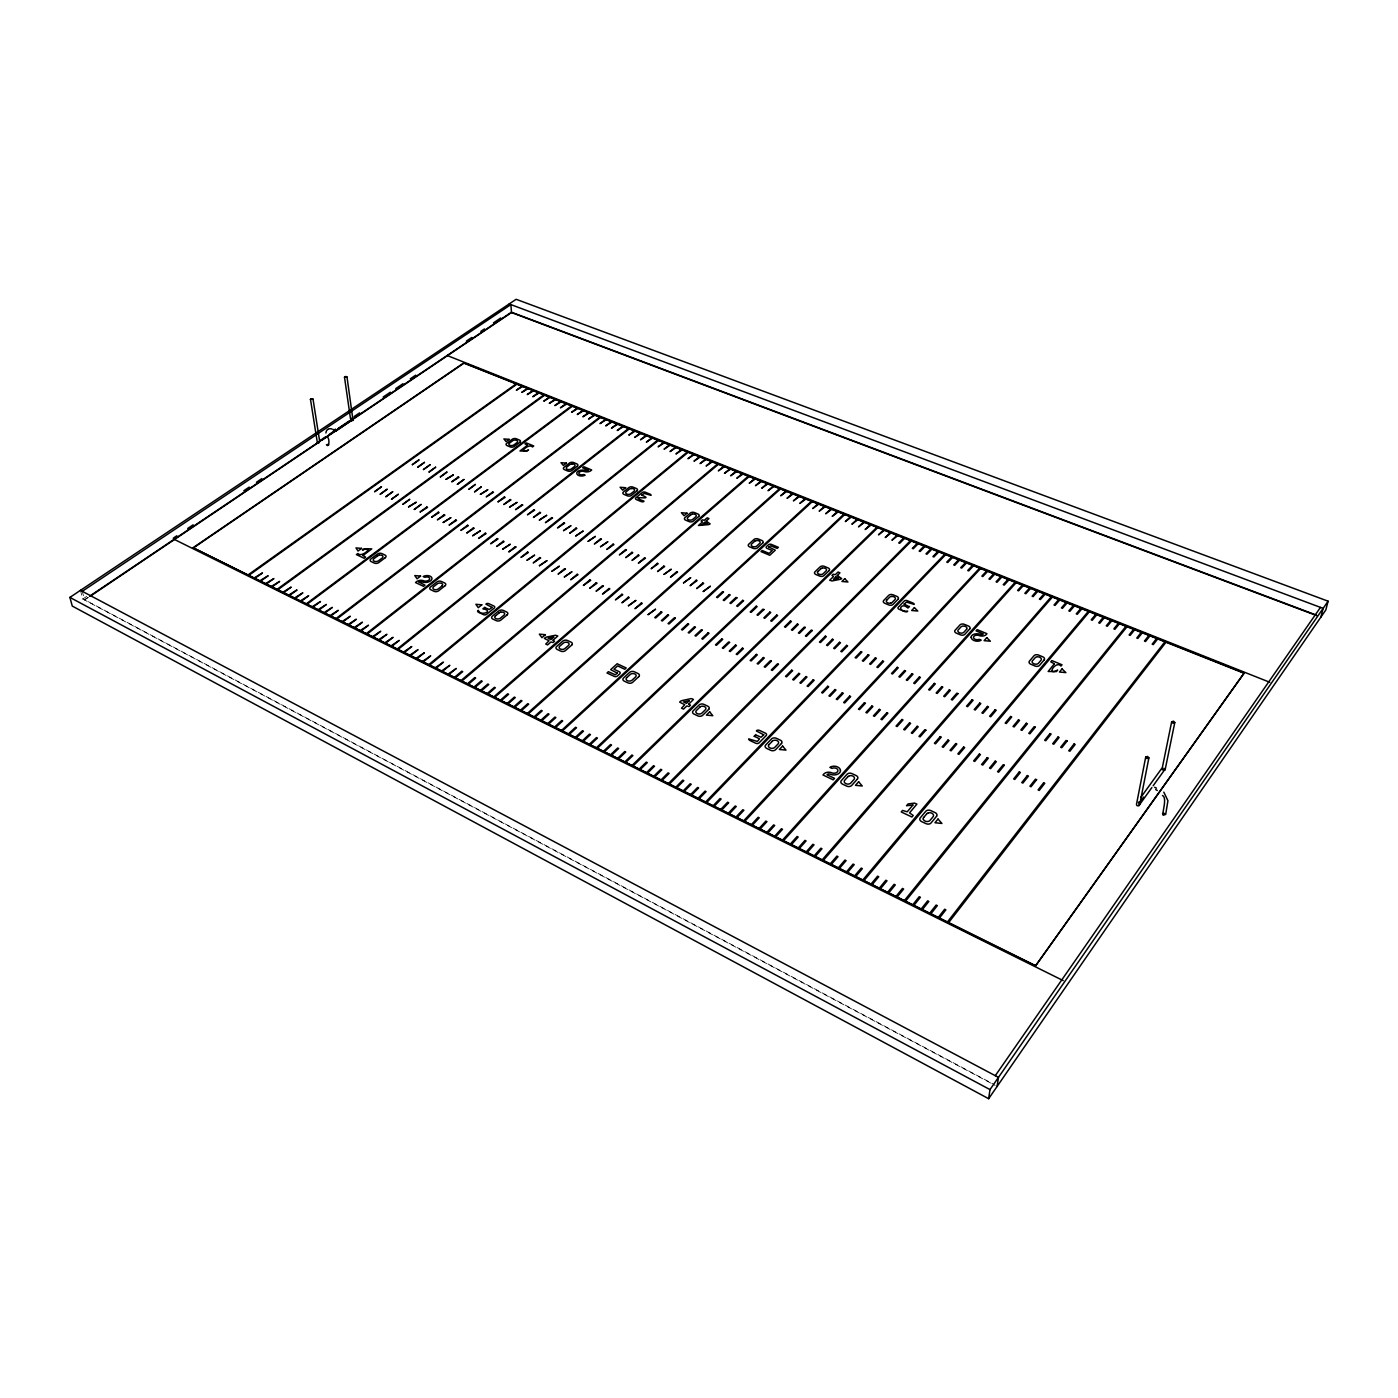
<?xml version="1.0" encoding="UTF-8"?>
<svg xmlns="http://www.w3.org/2000/svg" width="1398" height="1398" viewBox="0 0 1398 1398"><rect width="100%" height="100%" fill="white"/><g stroke="black" fill="none" stroke-linecap="round" stroke-linejoin="round"><path stroke-width="0.75" stroke-dasharray="5 3.75" d="M80.455 590.34L82.779 599.026L88.214 595.391M88.126 597.226L84.509 599.655L993.995 1084.429M88.214 597.558L84.596 600.004L82.272 591.302M82.779 599.026L995.166 1085.442"/><path stroke-width="1.5" d="M1162.35 769.774L1165.146 769.669L1174.792 722.539L1173.464 721.176L1171.646 721.822L1162.35 767.554L1140.873 797.332M1162.472 795.514C1168.728 798.275 1158.505 821.273 1165.373 813.776M1171.646 721.822L1172.974 723.185L1174.792 722.539M1165.146 769.669L1163.852 768.288M1139.877 803.815L1148.894 757.873L1147.566 756.44L1145.696 757.122L1136.469 804.444C1136.347 807.135 1141.642 805.563 1138.706 803.902M1145.696 757.122L1147.024 758.555L1148.894 757.873M988.648 1098.706L989.994 1089.601L1328.1 601.192L516.142 299.294L69.9 597.4L72.277 606.085L988.648 1098.706L1325.828 609.947L1328.1 601.192M997.089 1086.473L998.452 1077.369L80.455 590.34M1035.464 966.001L1244.237 672.945L463.926 362.833L193.064 547.754L1035.464 966.001L1244.237 672.945M350.479 418.666L344.502 377.215L345.708 376.429L347.001 376.953L353.03 420.483L350.915 420.711L351.807 419.243M347.001 376.953L344.502 377.215M327.534 437.172C329.806 438.692 329.246 448.548 326.416 444.739M319.495 442.118L318.325 443.411L317.975 442.17M313.012 399.077L310.478 399.339L313.012 399.077L319.6 440.842M1165.652 814.615L1167.942 800.739L1163.8 792.142M1320.848 617.165L1323.12 608.375L509.169 303.96M1162.542 813.863L1163.94 813.129M995.289 1075.674L1320.463 607.396M1138.461 802.609L1139.143 801.701M1141.152 800.495L1143.599 797.087M1139.772 804.374L1151.865 787.546M1153.123 785.798L1164.988 769.319M948.665 922.558L1166.212 641.944M947.46 921.964L1165.128 641.507M938.285 917.403L944.681 909.242L945.869 909.818L939.473 917.979M1156.845 638.204L1152.179 644.181L1153.263 644.6L1157.928 638.624M930.928 913.75L937.342 905.624L936.153 905.048L929.757 913.156M1150.222 635.566L1145.521 641.507L1144.455 641.088L1149.139 635.146M921.247 908.945L927.678 900.854L928.849 901.43L922.435 909.521M1141.467 632.088L1136.766 638.012L1137.832 638.432L1142.533 632.508M912.789 904.751L919.237 896.695L920.408 897.271L913.96 905.327M1133.83 629.048L1129.095 634.954L1130.161 635.374L1134.879 629.467M904.366 900.592L1126.194 626.042M905.537 901.168L1127.26 626.461M897.149 896.992L903.632 889.006L902.479 888.429L895.978 896.415M1119.676 623.421L1114.905 629.292L1113.857 628.855L1118.61 623.001M887.625 892.274L894.143 884.322L895.297 884.899L888.796 892.85M1111.061 619.996L1106.272 625.832L1107.321 626.252L1112.109 620.415M879.325 888.149L885.86 880.251L887.014 880.81L880.478 888.726M1103.529 617.007L1098.723 622.826L1099.772 623.246L1104.577 617.427M871.059 884.043L877.612 876.179L878.748 876.738L872.195 884.619M1096.032 614.037L1091.209 619.821L1092.257 620.24L1097.063 614.438M863.964 880.548L1089.601 611.485M862.811 879.971L1088.553 611.083M923.711 817.463L926.804 813.793M854.615 875.899L861.22 868.088L862.356 868.647L855.751 876.459M1081.126 608.113L1076.268 613.844L1077.299 614.264L1082.157 608.514M846.472 871.845L853.077 864.086L854.213 864.646L847.59 872.404M1073.699 605.159L1068.823 610.874L1069.854 611.293L1074.73 605.561M838.346 867.826L844.969 860.085L846.105 860.644L839.464 868.368M1066.325 602.223L1061.431 607.92L1062.445 608.34L1067.338 602.625M830.255 863.807L836.913 856.118L838.031 856.659L831.373 864.366M1058.968 599.305L1054.057 604.985L1055.071 605.386L1059.981 599.707M823.317 860.382L1052.642 596.806M822.199 859.822L1051.628 596.404M815.296 856.38L821.989 848.761L820.871 848.202L814.195 855.838M1045.355 593.888L1040.409 599.532L1039.396 599.13L1044.341 593.486M806.209 851.871L812.92 844.287L814.02 844.829L807.31 852.431M1037.054 590.603L1032.108 596.212L1033.105 596.614L1038.067 591.005M798.258 847.939L804.986 840.373L806.087 840.914L799.359 848.481M1029.819 587.719L1024.839 593.311L1025.852 593.713L1030.815 588.121M790.359 844.025L797.105 836.493L798.188 837.035L791.46 844.567M1022.602 584.853L1017.604 590.428L1018.6 590.83L1023.598 585.238M782.478 840.128L1015.402 582.005M783.579 840.67L1016.398 582.407M847.957 776.676L844.776 780.189A3.565 2.516 4.4 0 0 844.776 782.81A3.565 2.516 4.4 0 0 848.149 784.086L849.04 783.963A3.565 2.516 4.4 0 0 850.788 783.02L853.968 779.49A3.565 2.499 4.5 0 0 853.881 776.851A3.565 2.499 4.5 0 0 850.491 775.593L849.687 775.75M774.649 836.231L781.43 828.752L782.513 829.294L775.733 836.755M1008.238 579.139L1003.222 584.679L1004.218 585.08L1009.234 579.541M766.838 832.352L773.636 824.925L774.719 825.449L767.921 832.893M1001.108 576.308L996.075 581.813L997.054 582.215L1002.104 576.692M759.062 828.49L765.877 821.098L766.96 821.622L760.145 829.031M993.995 573.477L988.945 578.964L989.924 579.366L994.992 573.879M751.338 824.663L758.17 817.288L759.236 817.813L752.404 825.187M986.918 570.664L981.85 576.133L982.829 576.535L987.897 571.066M743.631 820.853L979.858 567.885M744.697 821.395L980.837 568.27M735.96 817.044L742.827 809.739L743.893 810.263L737.026 817.568M972.833 565.072L967.731 570.506L968.709 570.891L973.812 565.456M728.323 813.252L735.208 805.982L736.274 806.489L729.389 813.776M965.826 562.293L960.706 567.693L961.684 568.077L966.804 562.678M720.721 809.477L727.624 802.242L728.673 802.749L721.787 810.001M958.853 559.515L953.716 564.897L954.694 565.299L959.814 559.899M713.155 805.72L720.075 798.52L721.123 799.027L714.203 806.244M951.898 556.754L946.743 562.118L947.722 562.503L952.859 557.138M705.623 801.998L944.978 554.01M706.672 802.522L945.939 554.394M769.057 744.627L772.325 741.255M698.109 798.258L705.064 791.111L706.095 791.618L699.157 798.782M938.075 551.249L932.903 556.579L933.864 556.963L939.037 551.633M690.647 794.553L697.602 787.441L698.633 787.948L691.678 795.078M931.208 548.523L926 553.835L926.961 554.22L932.151 548.907M683.203 790.866L690.175 783.771L691.206 784.278L684.234 791.373M924.358 545.797L919.15 551.092L920.094 551.476L925.301 546.181M886.769 600.126L889.547 597.296A3.198 2.01 4.3 0 1 890.998 596.509L891.872 596.457M675.793 787.196L682.783 780.136L683.814 780.643L676.824 787.703M917.525 543.088L912.317 548.365L913.261 548.75L918.469 543.472M668.419 783.544L910.727 540.414M669.45 784.051L911.671 540.781M662.093 780.399L669.118 773.391L668.087 772.884L661.079 779.892M904.89 538.073L899.648 543.315L898.704 542.931L903.964 537.706M654.771 776.764L661.813 769.791L660.8 769.284L653.757 776.257M898.145 535.382L891.941 540.24L897.219 535.015M646.488 772.657L653.53 765.702L654.526 766.209L647.484 773.146M890.491 532.341L885.214 537.548L891.417 532.708M639.236 769.057L646.295 762.137L647.291 762.626L640.232 769.547M883.781 529.685L878.503 534.857L884.724 530.052M1162.402 768.481L1162.157 769.494M632.001 765.492L877.105 527.046M633.014 765.982L878.031 527.413M699.804 707.213L696.466 710.446A3.408 2.324 -0.4 0 0 696.256 712.858A3.408 2.324 -0.4 0 0 699.402 714.011L700.258 713.906A3.408 2.324 -0.4 0 0 702.006 713.032L705.343 709.782A3.408 2.307 -0.3 0 0 705.466 707.353A3.408 2.307 -0.3 0 0 702.338 706.2M624.819 761.91L631.913 755.042L632.91 755.532L625.815 762.399M870.465 524.39L865.152 529.527L871.391 524.757M617.654 758.345L624.766 751.53L625.745 752.019L618.65 758.852M863.842 521.751L858.512 526.871L864.75 522.118M611.52 755.304L618.632 748.507L617.636 748.017L610.524 754.815M858.145 519.497L851.889 524.233L857.236 519.13M817.987 571.502L820.836 568.776M603.429 751.303L610.559 744.522L611.538 745.012L604.408 751.774M850.666 516.509L845.301 521.594L851.574 516.876M596.352 747.808L844.095 513.922M597.33 748.297L845.004 514.289M589.309 744.295L596.474 737.585L597.453 738.057L590.288 744.784M837.577 511.319L832.194 516.369L838.485 511.668M583.281 741.307L590.445 734.614L589.467 734.125L582.302 740.818M831.967 509.082L825.676 513.765L831.059 508.732M575.329 737.358L582.494 730.7L583.473 731.171L576.291 737.829M824.575 506.146L819.176 511.161L825.484 506.513M568.374 733.898L575.557 727.275L576.518 727.746L569.336 734.387M818.127 503.577L812.71 508.575L819.018 503.944M561.454 730.49L811.679 501.043M562.398 730.962L812.57 501.393M555.513 727.519L562.712 720.949L561.769 720.477L554.552 727.047M806.157 498.824L799.831 503.437L805.265 498.474M626.811 677.628L630.201 674.518A3.338 2.219 -2.3 0 1 631.879 673.661L632.787 673.591A3.338 2.219 -2.3 0 1 635.74 674.675A3.338 2.219 -2.3 0 1 635.513 676.999L632.123 680.127A3.338 2.219 -2.4 0 1 630.376 680.966L629.519 681.071A3.338 2.219 -2.4 0 1 626.496 679.952A3.338 2.219 -2.4 0 1 626.741 677.593M547.684 723.64L554.901 717.087L555.862 717.558L548.628 724.112M798.87 495.941L793.417 500.886L799.761 496.29M540.834 720.25L548.086 713.731L549.03 714.186L541.795 720.721M792.509 493.407L787.039 498.335L793.4 493.756M754.658 541.288L751.74 543.909A3.076 1.887 0.8 0 0 751.617 545.867A3.076 1.887 0.8 0 0 754.483 546.81L755.252 546.723A3.076 1.887 0.8 0 0 756.807 546.006L759.708 543.368A3.058 1.87 0.9 0 0 759.761 541.41A3.058 1.87 0.9 0 0 756.895 540.467L756.196 540.589M534.98 717.349L542.232 710.831L541.288 710.376L534.036 716.877M787.039 491.24L780.678 495.783L786.165 490.89M527.256 713.522L779.839 488.391M528.182 713.994L780.713 488.741M520.493 710.149L527.762 703.718L528.706 704.173L521.437 710.621M773.531 485.857L768.044 490.733L774.405 486.207M514.691 707.283L521.978 700.852L521.052 700.398L513.765 706.829M768.131 483.708L761.753 488.234L767.257 483.376M507.072 703.491L514.359 697.095L515.285 697.567L507.998 703.963M761.001 480.877L755.479 485.718L761.875 481.227M500.397 700.188L507.701 693.81L508.627 694.282L501.323 700.643M754.763 478.413L749.241 483.236L755.636 478.745M494.665 697.357L749.415 476.299M493.756 696.903L748.559 475.949M487.133 693.6L494.455 687.292L495.364 687.746L488.042 694.055M742.373 473.485L736.816 478.273L743.229 473.817M480.528 690.332L487.867 684.041L488.776 684.496L481.454 690.787M736.204 471.021L730.63 475.792L737.061 471.371M473.974 687.082L481.314 680.809L482.223 681.263L474.883 687.536M730.053 468.575L724.479 473.345L730.909 468.924M690.857 514.796L687.903 517.33A3.023 1.817 -0.6 0 0 687.694 519.217A3.023 1.817 -0.6 0 0 690.472 520.126L691.224 520.039A3.023 1.817 -0.6 0 0 692.779 519.357L695.732 516.806A3.006 1.8 -0.5 0 0 695.872 514.918A3.006 1.8 -0.5 0 0 693.093 514.01L692.412 514.115M335.118 429.361C332.444 432.681 338.106 430.776 335.345 429.256M467.439 683.832L474.778 677.593L475.687 678.047L468.33 684.286M723.919 466.146L718.345 470.881L724.776 466.478M460.921 680.616L717.821 463.734M461.829 681.071L718.659 464.066M454.437 677.383L461.812 671.197L462.703 671.634L455.329 677.838M711.739 461.305L706.13 466.006L712.578 461.637M448.863 674.622L456.255 668.454L447.972 674.186M706.514 459.226L700.066 463.594L705.675 458.894M441.541 670.988L449.824 665.291L442.432 671.442M699.629 456.499L694.002 461.165L700.468 456.831M436.019 668.261L443.411 662.128L435.127 667.807M694.457 454.437L687.973 458.754L693.618 454.105M428.749 664.662L687.606 451.729M429.623 665.099L688.445 452.061M423.262 661.936L430.689 655.854L422.388 661.499M682.469 449.667L675.985 453.966L681.63 449.335M495.539 615.819L499.051 612.936M416.045 658.353L424.363 652.726L416.936 658.79M675.671 446.976L670.009 451.589L676.51 447.308M410.61 655.662L418.054 649.633L409.736 655.225M670.568 444.948L664.067 449.212L669.747 444.616M403.463 652.097L411.781 646.523L404.337 652.534M663.823 442.257L658.143 446.836L664.644 442.589M398.063 649.441L658.738 440.265M397.207 649.021L657.934 439.933M390.968 645.911L399.286 640.371L391.824 646.33M652.045 437.591L646.348 442.135L652.866 437.906M385.621 643.255L393.083 637.313L384.747 642.835M647.012 435.582L640.476 439.793L646.191 435.25M378.578 639.76L386.914 634.273L379.435 640.179M640.354 432.943L634.64 437.452L641.175 433.258M372.41 636.702L380.745 631.232L373.266 637.121M634.535 430.619L628.803 435.127L635.356 430.951M366.276 633.678L628.75 428.33M367.132 634.098L629.554 428.662M360.16 630.62L368.513 625.203L360.999 631.057M622.966 426.023L617.217 430.497L623.77 426.338M354.917 628.034L362.432 622.197L354.061 627.615M618.003 424.048L611.45 428.19L617.217 423.734M347.997 624.591L356.368 619.209L348.836 625.011M611.468 421.462L605.701 425.901L612.272 421.777M341.968 621.603L350.321 616.238L342.807 622.023M605.753 419.19L599.987 423.611L606.54 419.505M335.939 618.632L600.057 416.936M336.778 619.052L600.843 417.251M329.945 615.644L338.316 610.314L330.784 616.046M594.377 414.664L588.575 419.068L595.164 414.979M324.808 613.093L332.357 607.379L323.969 612.674M589.502 412.725L582.914 416.796L588.715 412.41M318.028 609.72L326.398 604.443L318.849 610.14M583.071 410.173L577.269 414.542L583.857 410.488M312.103 606.784L320.474 601.524L312.925 607.204M577.444 407.936L571.625 412.288L578.23 408.251M307.018 604.286L572.621 406.032M306.197 603.884L571.852 405.717M377.617 555.915L374.035 558.588A3.128 1.887 -7.6 0 0 373.406 560.563A3.128 1.887 -7.6 0 0 376.045 561.524L376.848 561.437A3.128 1.887 -7.6 0 0 378.578 560.72L382.178 558.047A3.128 1.887 -7.5 0 0 382.72 556.037A3.128 1.887 -7.5 0 0 380.081 555.076L379.347 555.198M300.308 600.948L308.696 595.723L301.129 601.35M566.26 403.48L560.423 407.814L567.029 403.795M294.454 598.029L302.842 592.839L295.258 598.431M458.195 477.015L451.694 481.838L458.981 477.365L458.107 476.98M560.685 401.278L554.849 405.595L561.472 401.576M289.421 595.548L297.023 589.956L288.617 595.146M555.915 399.374L549.292 403.375L555.146 399.077M509.519 443.061L512.629 440.789A2.866 1.625 -4 0 1 514.097 440.143L514.883 440.09A2.866 1.625 -4 0 1 517.347 440.877A2.866 1.625 -4 0 1 517.015 442.589L513.905 444.879A2.866 1.625 -4.1 0 1 512.367 445.49L511.633 445.578A2.866 1.625 -4.1 0 1 509.117 444.756A2.866 1.625 -4.1 0 1 509.466 443.044M282.798 592.263L291.203 587.09L283.602 592.665M549.606 396.875L543.752 401.156L550.375 397.172M277.014 589.397L544.102 394.69M277.818 589.799L544.87 395.005M271.229 586.513L279.652 581.393L272.033 586.915M538.614 392.506L532.743 396.752L539.366 392.803M265.48 583.665L273.903 578.562L266.284 584.067M533.127 390.322L527.256 394.568L533.896 390.619M259.766 580.834L268.171 575.731L260.552 581.219M527.675 388.155L521.786 392.384L528.427 388.452M254.052 578.003L262.474 572.918L254.838 578.388M522.24 385.988L516.351 390.217L522.992 386.285M248.774 575.382L517.19 383.996M247.97 574.997L516.439 383.699M193.134 548.103L463.961 363.165L1244.15 673.294M173.247 538.195L176.864 535.766M187.734 528.461L193.151 524.827M243.811 490.75L249.246 487.098M256.481 482.24L261.915 478.588M350.828 418.806L351.667 418.247L351.947 420.256L335.415 431.388M354.183 416.534L359.618 412.882M383.139 397.067L390.374 392.209M395.809 388.557L403.043 383.681M410.278 378.823L415.713 375.171M466.373 341.112L471.808 337.46M480.842 331.378L484.459 328.932M493.511 322.851L500.746 317.993M319.321 441.104L326.031 436.595M329.386 434.341L336.114 429.815M337.774 428.697L349.325 420.92M89.874 596.037L322.414 439.496M323.322 438.885L511.476 312.226L1316.252 615.05M90.031 596.352L317.94 442.869M321.557 440.44L511.493 312.54L1316.759 615.627M82.272 591.302L510.882 304.589L511.493 312.54M351.055 419.872L353.17 420.134M928.534 812.815L929.425 812.692A3.652 2.604 7.4 0 1 932.868 813.968A3.652 2.604 7.4 0 1 933.078 816.729L930.002 820.399A3.67 2.621 7.3 0 1 928.272 821.395L927.363 821.517A3.67 2.621 7.3 0 1 925.092 821.08A3.67 2.621 7.4 0 1 923.309 819.071M890.683 603.15L889.879 603.237A3.198 2.01 4.2 0 1 886.821 602.223A3.198 2.01 4.2 0 1 886.699 600.109M822.374 568.042L823.142 567.955A3.128 1.94 2.5 0 1 826.043 568.899A3.128 1.94 2.5 0 1 826.078 570.926L823.23 573.669A3.128 1.957 2.5 0 1 821.692 574.403L820.906 574.491A3.128 1.957 2.5 0 1 817.952 573.512A3.128 1.957 2.5 0 1 817.917 571.467M500.781 612.167L501.602 612.062A3.215 2.045 -5.3 0 1 504.363 613.075A3.215 2.045 -5.3 0 1 503.962 615.225L500.449 618.108A3.233 2.045 -5.4 0 1 498.719 618.895L497.88 618.982A3.233 2.045 -5.4 0 1 495.067 617.951A3.233 2.045 -5.4 0 1 495.469 615.784M572.201 463.926L571.467 464.014A2.918 1.678 -3 0 0 569.86 464.625L566.854 467.002A2.918 1.695 -3.1 0 0 567.361 469.326A2.918 1.678 -3.1 0 0 569.108 469.606L569.86 469.518A2.918 1.678 -3.1 0 0 571.398 468.889L574.456 466.513A2.918 1.678 -3 0 0 574.735 464.748A2.918 1.678 -3 0 0 572.149 463.909M631.634 488.514L630.882 488.601A2.953 1.748 -1.8 0 0 629.275 489.23L626.321 491.694A2.971 1.748 -1.9 0 0 626.042 493.511A2.971 1.748 -1.9 0 0 628.733 494.385L629.484 494.298A2.971 1.748 -1.9 0 0 631.022 493.651L634.045 491.187A2.953 1.748 -1.8 0 0 634.255 489.352A2.953 1.748 -1.8 0 0 631.564 488.496M327.779 444.284L328.705 444.844M447.185 355.511L1269.734 682.259M333.091 429.431L334.367 429.99M333.51 430.567L334.419 430.951M327.482 444.966L328.373 445.368M1162.664 813.619L1164.097 814.248M193.064 547.754L1035.516 965.634M174.138 539.313L1063.214 980.61M69.9 597.4L989.994 1089.601M1155.674 789.521L1157.264 790.482M310.478 399.339L317.381 442.834M971.173 637.296L971.243 637.768A5.662 3.617 6.6 0 0 975.332 640.966A5.662 3.617 6.6 0 0 981.169 640.144L979.142 639.305A3.478 2.219 6.6 0 1 975.192 639.305A3.268 2.08 6.6 0 1 973.882 636.387A3.967 2.516 6.6 0 1 978.53 635.374A5.627 3.582 6.7 0 0 985.852 634.919L986.936 633.696L977.15 629.642L976.049 630.865L983.318 633.976L982.235 634.587A3.111 1.975 6.7 0 1 980.382 634.395A6.483 4.124 6.6 0 0 971.855 635.548A5.662 3.617 6.6 0 0 971.138 637.261M840.408 770.211L840.443 770.752A6.011 4.211 3.9 0 1 839.551 772.832A6.955 4.876 3.9 0 1 830.167 774.177A3.373 2.377 3.8 0 0 828.193 773.95L826.987 774.737L834.536 778.371L833.208 779.822L822.968 774.999L824.296 773.531A6.081 4.281 3.8 0 1 832.299 773.024A4.246 2.971 3.9 0 0 837.419 771.818A3.512 2.464 3.9 0 0 836.284 768.393A3.74 2.621 3.9 0 0 832.02 768.411L829.888 767.415A6.081 4.264 3.9 0 1 836.284 766.471A6.081 4.264 3.9 0 1 840.443 770.211M325.909 432.996A11.866 6.518 54.4 0 1 328.163 429.151M328.984 428.854A11.866 6.518 54.4 0 1 331.99 429.029M1154.643 787.301A15.273 10.205 34.4 0 1 1156.426 788.175M768.97 744.592A3.478 2.412 1.8 0 0 768.935 747.126A3.478 2.412 1.8 0 0 772.203 748.349L773.077 748.227A3.478 2.412 1.8 0 0 774.824 747.318L778.074 743.946A3.478 2.412 1.9 0 0 778.109 741.412A3.478 2.412 1.9 0 0 774.859 740.206M772.238 741.22A3.478 2.412 1.9 0 1 773.968 740.311M565.841 642.189A3.285 2.132 -3.9 0 1 568.759 643.255A3.285 2.132 -3.9 0 1 568.444 645.509L564.984 648.497A3.285 2.132 -4 0 1 563.254 649.319L562.415 649.406A3.285 2.132 -4 0 1 559.48 648.34A3.285 2.132 -4 0 1 559.812 646.086L563.342 643.132A3.285 2.132 -3.9 0 1 565.002 642.294M699.734 707.178A3.408 2.307 -0.3 0 1 701.464 706.305M923.222 819.036A3.67 2.621 7.3 0 1 923.641 817.428M926.717 813.758A3.652 2.604 7.4 0 1 928.447 812.78M377.565 555.88A3.128 1.887 -7.5 0 1 379.277 555.163M498.981 612.901A3.215 2.045 -5.3 0 1 500.711 612.132M847.87 776.641A3.565 2.499 4.5 0 1 849.6 775.715M690.804 514.779A3.006 1.8 -0.5 0 1 692.342 514.097M820.766 568.741A3.128 1.94 2.5 0 1 822.304 568.007M1037.421 656.815A3.355 2.149 8.3 0 1 1040.689 657.916A3.355 2.149 8.3 0 1 1041.038 660.206L1038.434 663.264A3.373 2.149 8.2 0 1 1036.914 664.085L1036.093 664.19A3.373 2.149 8.2 0 1 1032.807 663.089A3.373 2.149 8.2 0 1 1032.458 660.782L1035.149 657.776A3.355 2.149 8.3 0 1 1036.6 656.92M891.802 596.422A3.198 2.01 4.3 0 1 894.86 597.435A3.198 2.01 4.3 0 1 894.982 599.55L892.221 602.381A3.198 2.01 4.2 0 1 890.683 603.15M754.588 541.253A3.058 1.87 0.9 0 1 756.126 540.554M1054.354 663.805L1048.168 671.477L1056.381 671.599L1057.657 670.061C1045.424 676.649 1056.014 659.856 1060.96 666.077L1062.026 664.784L1051.838 660.572L1050.772 661.848L1054.354 663.805M706.147 521.139L710.132 523.883A3.163 1.905 -0.2 0 1 708.471 524.634L698.423 525.491L702.443 521.961L701.08 520.93L702.303 519.864L704.295 520.301L707.213 517.837L708.961 518.571L706.147 521.139M912.911 805.038L907.232 811.801L902.514 810.438L901.238 811.958L911.915 817.009L913.209 815.471L909.539 812.885L916.913 804.095L914.467 803.116L908.053 803.937L906.516 805.737L912.911 805.038M688.882 704.068L690.455 705.204L689.074 706.549L686.837 705.973L683.5 709.118L681.542 708.192L684.758 704.749L679.673 702.111L680.354 701.447A3.547 2.394 -0.9 0 1 682.207 700.538L690.682 698.72A1.748 1.188 -0.7 0 1 692.202 698.878L693.46 699.472L688.899 703.98M363.061 555.548L365.629 557.155L364.144 558.274L356.385 554.604L357.888 553.503C362.169 558.449 375.468 544.573 362.501 550.078L364.284 548.75L371.781 548.855L363.078 555.46M641.787 495.172C656.676 501.218 625.413 493.966 644.024 501.218L643.395 501.742A2.639 1.555 -1.6 0 1 641.088 501.55L636.335 499.558A2.097 1.241 -1.7 0 1 635.88 497.828L642.346 492.498A2.097 1.241 -1.6 0 1 645.264 492.183L650.018 494.141A2.621 1.555 -1.5 0 1 651.084 495.364L644.198 493.407L641.804 495.119M588.418 470.27L587.3 470.707A2.761 1.608 -2.7 0 1 585.692 470.567A5.749 3.338 -2.8 0 0 577.811 471.493A4.963 2.883 -2.8 0 0 576.815 472.891L576.78 473.275A5.033 2.918 -2.8 0 0 579.733 475.827A5.033 2.918 -2.8 0 0 585.115 475.163L583.49 474.499A3.093 1.8 -2.8 0 1 579.96 474.516A2.901 1.678 -2.8 0 1 579.454 472.174A3.512 2.045 -2.8 0 1 583.805 471.353A4.998 2.901 -2.7 0 0 590.445 470.986L591.704 469.99L583.857 466.74L582.599 467.736L588.418 470.322M617.357 673.154L615.19 674.762L608.41 671.687L606.994 672.98L614.159 676.352A2.359 1.573 -2.8 0 0 617.462 675.95L619.716 673.888A2.359 1.555 -2.7 0 0 619.244 671.704L613.967 669.24L617.636 665.902L624.784 669.258L626.182 667.964L617.165 663.753L610.681 669.642L617.357 673.154M904.122 604.093L908.281 606.243A1.817 1.153 4.7 0 0 909.469 606.452L907.931 608.06A1.817 1.153 4.7 0 0 907.145 607.431C900.976 602.066 896.17 611.957 907.704 611.171L907.145 611.765A2.848 1.8 4.7 0 1 904.593 611.538L899.089 609.248A2.272 1.433 4.5 0 1 898.267 607.239L904.191 601.07A2.272 1.433 4.6 0 1 907.285 600.703L912.789 602.975A2.848 1.782 4.8 0 1 914.187 604.39L906.498 602.119L904.122 604.093M553.101 640.214L554.517 641.28L553.084 642.521L550.969 641.997L547.544 644.897L545.727 644.041L549.064 640.773L544.399 638.432L545.115 637.82A3.408 2.202 -4.4 0 1 546.967 636.964L555.495 635.251L557.854 635.985L553.119 640.144M837.297 575.539L841.683 578.562A3.285 2.045 2.9 0 1 840.023 579.349L832.072 580.939L829.678 580.275L833.523 576.483L832.002 575.364L833.173 574.229L835.288 574.7L838.084 572.044L839.971 572.831L837.297 575.539M527.465 445.193L519.986 450.995L527.011 451.082L528.549 449.929C516.928 454.822 528.496 442.589 532.498 446.958L533.774 445.997L526.19 442.869L524.914 443.813L527.465 445.193M492.131 607.361L489.3 609.511L485.456 607.868A1.817 1.136 -5.6 0 1 484.844 607.239L482.887 608.846A1.817 1.153 -5.8 0 1 484.005 609.056C493.896 611.136 480.178 616.675 478.326 610.314L477.609 610.926A2.848 1.8 -5.8 0 0 478.605 612.341L483.481 614.648A2.289 1.433 -5.7 0 0 486.696 614.264L494.245 608.06A2.272 1.433 -5.5 0 0 493.948 606.068L489.09 603.779A2.831 1.782 -5.6 0 0 486.626 603.552L485.892 604.146L492.113 607.448M419.068 582.145L425.009 585.168L423.542 586.321L415.486 582.529L416.971 581.376A5.435 3.338 -6.9 0 1 424.153 580.956A3.792 2.324 -6.8 0 0 428.941 580.013A3.128 1.922 -6.7 0 0 428.644 577.304A3.338 2.045 -6.8 0 0 424.87 577.322L423.192 576.535A5.435 3.338 -6.7 0 1 429.046 575.801A5.435 3.338 -6.7 0 1 431.947 578.737L431.842 579.174A5.365 3.303 -6.7 0 1 430.619 580.799A6.204 3.81 -6.8 0 1 422.039 581.865A3.006 1.852 -6.9 0 0 420.326 581.69L419.103 582.075M763.745 734.806L761.089 737.235L756.615 735.296A1.957 1.346 1.4 0 1 755.829 734.579L753.994 736.449A1.957 1.346 1.3 0 1 755.252 736.694L759.516 738.86L757.384 741.447L748.664 738.878A3.058 2.114 1.2 0 0 750.027 740.538L755.741 743.247A2.464 1.695 1.4 0 0 759.149 742.81L766.191 735.54A2.446 1.695 1.6 0 0 765.492 733.199L759.778 730.525A3.058 2.097 1.4 0 0 757.069 730.263L756.388 730.944L763.745 734.806M768.778 546.985L775.278 550.165L769.774 555.268L761.019 551.616L762.207 550.497L769.145 553.398L772.255 550.515L767.153 548.4A2.184 1.328 1.2 0 1 766.523 546.531L768.446 544.783A2.167 1.328 1.2 0 1 771.451 544.434L778.371 547.3L777.183 548.4L770.63 545.797L768.778 546.985M1043.624 782.828L1038.085 789.922L1039.221 790.447L1044.76 783.334L1043.624 782.828M1074.048 743.981L1068.736 750.761L1069.872 751.25L1075.167 744.452L1074.048 743.981M1036.6 779.7L1031.025 786.759L1029.907 786.253L1035.481 779.193L1036.6 779.7M1067.128 740.975L1061.798 747.72L1060.68 747.248L1066.01 740.486L1067.128 740.975M1027.355 775.558L1021.763 782.583L1022.882 783.09L1028.474 776.065L1027.355 775.558M1058.006 737.026L1052.659 743.736L1053.76 744.225L1059.107 737.497L1058.006 737.026M1019.264 771.941L1013.655 778.948L1014.773 779.455L1020.383 772.447L1019.264 771.941M1050.038 733.566L1044.655 740.258L1045.774 740.748L1051.139 734.037L1050.038 733.566M1004.306 765.248L998.644 772.203L997.525 771.696L1003.187 764.758L1004.306 765.248M1035.289 727.17L1029.872 733.81L1028.771 733.338L1034.188 726.698L1035.289 727.17M995.201 761.176L989.522 768.096L990.64 768.603L996.32 761.683L995.201 761.176M1026.307 723.273L1020.872 729.896L1021.973 730.368L1027.408 723.745L1026.307 723.273M987.25 757.629L981.553 764.514L982.777 765.073L988.351 758.118L987.25 757.629M1018.46 719.883L1013.026 726.471L1014.109 726.943L1019.561 720.354L1018.46 719.883M938.023 819.053L934.965 822.74L941.92 823.457L938.023 819.053M1062.026 668.926L1059.474 672.019L1065.888 672.613L1062.026 668.926M936.573 816.257L930.998 823.02A3.705 2.639 7.4 0 1 926.053 823.684L921.562 821.552A3.687 2.639 7.2 0 1 920.199 817.935L925.825 811.224A3.687 2.621 7.3 0 1 930.719 810.56L935.21 812.657A3.687 2.621 7.5 0 1 936.573 816.257M979.334 754.081L973.62 760.949L974.721 761.438L980.435 754.571L979.334 754.081M1010.649 716.492L1005.197 723.063L1006.28 723.535L1011.733 716.964L1010.649 716.492M1044.219 659.821L1039.483 665.431A3.408 2.184 8.3 0 1 1035.009 665.99L1030.798 664.225A3.39 2.184 8.2 0 1 1029.365 661.202L1034.118 655.627A3.39 2.167 8.2 0 1 1038.557 655.068L1042.768 656.815A3.39 2.167 8.3 0 1 1044.219 659.821M963.589 747.056L957.84 753.854L958.941 754.343L964.69 747.546L963.589 747.056M995.131 709.765L989.627 716.283L990.71 716.737L996.215 710.236L995.131 709.765M955.778 743.561L950.011 750.324L951.094 750.813L956.861 744.033L955.778 743.561M987.425 706.427L981.903 712.91L982.969 713.364L988.491 706.881L987.425 706.427M947.984 740.066L942.2 746.829L943.283 747.301L949.067 740.556L947.984 740.066M979.736 703.089L974.196 709.555L975.262 710.009L980.802 703.561L979.736 703.089M940.242 736.606L934.423 743.334L935.507 743.806L941.308 737.096L940.242 736.606M972.082 699.769L966.525 706.2L967.591 706.672L973.148 700.241L972.082 699.769M925.895 730.193L920.041 736.868L918.975 736.379L924.829 729.721L925.895 730.193M957.927 693.635L952.335 700.014L951.287 699.559L956.879 693.181L957.927 693.635M917.175 726.296L911.304 732.936L912.37 733.408L918.224 726.768L917.175 726.296M949.312 689.913L943.702 696.256L944.751 696.711L950.36 690.367L949.312 689.913M857.411 779.036L851.644 785.501A3.6 2.534 4.5 0 1 846.786 786.148L842.487 784.121A3.6 2.534 4.3 0 1 841.316 780.643L847.101 774.212A3.582 2.516 4.5 0 1 851.941 773.583L856.223 775.593A3.582 2.516 4.6 0 1 857.411 779.036M909.539 722.888L903.667 729.494L904.716 729.966L910.605 723.36L909.539 722.888M941.798 686.645L936.153 692.971L937.202 693.425L942.829 687.1L941.798 686.645M858.634 781.779L855.489 785.327L862.251 785.991L858.634 781.779M986.761 637.68L984.122 640.651L990.378 641.21L986.761 637.68M901.955 719.481L896.048 726.069L897.097 726.541L903.003 719.953L901.955 719.481M934.283 683.395L928.639 689.703L929.687 690.158L935.332 683.849L934.283 683.395M969.723 628.908L964.83 634.308A3.32 2.114 6.2 0 1 960.426 634.849L956.372 633.154A3.303 2.097 6.1 0 1 955.096 630.253L960.007 624.889A3.303 2.097 6.2 0 1 964.375 624.347L968.43 626.024A3.303 2.097 6.3 0 1 969.723 628.908M886.856 712.735L880.915 719.271L881.963 719.743L887.887 713.207L886.856 712.735M919.395 676.929L913.698 683.185L914.746 683.639L920.426 677.383L919.395 676.929M879.342 709.38L873.401 715.881L874.449 716.353L880.391 709.852L879.342 709.38M911.985 673.714L906.288 679.952L907.302 680.407L912.999 674.168L911.985 673.714M966.595 629.275L963.904 632.228A3.285 2.08 6.2 0 1 962.366 633.014L961.562 633.119A3.285 2.08 6.2 0 1 959.517 632.77A3.285 2.097 6.2 0 1 958.224 629.886L960.933 626.951A3.285 2.08 6.2 0 1 962.453 626.164L963.257 626.059A3.285 2.08 6.2 0 1 965.302 626.409A3.285 2.08 6.2 0 1 966.595 629.275M871.88 706.042L865.904 712.526L866.952 712.98L872.911 706.514L871.88 706.042M904.593 670.516L898.879 676.719L899.91 677.174L905.624 670.97L904.593 670.516M864.436 702.722L858.459 709.17L859.49 709.625L865.467 703.177L864.436 702.722M897.254 667.335L891.522 673.521L892.536 673.958L898.267 667.772L897.254 667.335M849.652 696.099L843.641 702.495L844.654 702.967L850.666 696.571L849.652 696.099M882.645 661.009L876.878 667.143L877.892 667.58L883.658 661.446L882.645 661.009M842.295 692.814L836.266 699.192L837.28 699.647L843.309 693.268L842.295 692.814M875.375 657.864L869.608 663.963L870.605 664.399L876.389 658.301L875.375 657.864M834.973 689.546L828.927 695.889L829.94 696.344L835.987 690L834.973 689.546M868.158 654.718L862.356 660.8L863.352 661.237L869.154 655.155L868.158 654.718M782.618 746.095L779.385 749.468L785.973 750.114L782.618 746.095M914.397 607.623L911.671 610.489L917.77 611.031L914.397 607.623M781.465 743.509L775.558 749.712A3.512 2.446 1.9 0 1 770.77 750.342L766.646 748.384A3.512 2.429 1.7 0 1 765.65 745.047L771.591 738.878A3.495 2.412 1.9 0 1 776.344 738.284L780.451 740.206A3.512 2.429 2 0 1 781.465 743.509M827.686 686.278L821.622 692.604L822.636 693.059L828.699 686.733L827.686 686.278M860.941 651.608L855.139 657.654L856.135 658.091L861.954 652.027L860.941 651.608M898.075 599.2L893.042 604.39A3.233 2.045 4.3 0 1 888.691 604.915L884.794 603.272A3.233 2.027 4.2 0 1 883.676 600.493L888.726 595.321A3.215 2.027 4.3 0 1 893.042 594.797L896.939 596.422A3.215 2.027 4.4 0 1 898.075 599.2M813.199 679.812L807.1 686.086L808.096 686.523L814.195 680.249L813.199 679.812M846.629 645.387L840.792 651.398L841.771 651.835L847.607 645.824L846.629 645.387M805.982 676.58L799.883 682.836L800.879 683.29L806.995 677.034L805.982 676.58M839.499 642.311L833.645 648.288L834.641 648.724L840.495 642.731L839.499 642.311M798.817 673.382L792.683 679.603L793.697 680.057L799.813 673.819L798.817 673.382M832.422 639.236L826.55 645.194L827.529 645.631L833.4 639.655L832.422 639.236M791.67 670.184L785.536 676.387L786.532 676.824L792.666 670.621L791.67 670.184M825.344 636.177L819.473 642.119L820.451 642.538L826.323 636.597L825.344 636.177M778.441 664.277L772.29 670.428L771.294 669.974L777.463 663.84L778.441 664.277M812.273 630.498L806.366 636.405L805.388 635.985L811.312 630.079L812.273 630.498M771.381 661.114L765.195 667.248L764.217 666.794L770.403 660.677L771.381 661.114M805.3 627.475L799.376 633.364L798.398 632.927L804.322 627.055L805.3 627.475M763.378 657.532L757.174 663.631L758.153 664.067L764.339 657.969L763.378 657.532M797.367 624.05L791.425 629.904L792.404 630.323L798.345 624.469L797.367 624.05M709.677 711.844L706.392 715.094L712.805 715.706L709.677 711.844M844.759 578.702L841.963 581.463L847.922 581.987L844.759 578.702M708.681 709.38L702.617 715.339A3.443 2.342 -0.4 0 1 697.917 715.916L693.95 714.046A3.443 2.342 -0.5 0 1 693.128 710.848L699.192 704.924A3.425 2.324 -0.4 0 1 703.876 704.347L707.825 706.2A3.425 2.324 -0.2 0 1 708.681 709.38M756.37 654.404L750.149 660.485L751.128 660.922L757.332 654.841L756.37 654.404M790.447 621.044L784.488 626.863L785.449 627.283L791.408 621.463L790.447 621.044M835.777 576.937L833.47 579.191L838.678 578.143L835.777 576.937M829.119 570.594L823.964 575.592A3.163 1.975 2.5 0 1 819.682 576.098L815.908 574.526A3.163 1.957 2.4 0 1 814.947 571.834L820.119 566.854A3.146 1.957 2.5 0 1 824.383 566.365L828.123 567.92A3.146 1.957 2.6 0 1 829.119 570.594M742.443 648.165L736.204 654.212L737.165 654.631L743.404 648.602L742.443 648.165M776.676 615.068L770.682 620.852L771.644 621.271L777.62 615.487L776.676 615.068M689.249 700.73L686.54 703.351L683.535 701.936L689.249 700.73M735.523 645.072L729.267 651.084L730.228 651.52L736.484 645.509L735.523 645.072M769.826 612.097L763.832 617.864L764.776 618.283L770.77 612.516L769.826 612.097M729.581 642.416L723.325 648.41L722.364 647.973L728.62 641.997L729.581 642.416M763.955 609.563L757.943 615.295L757 614.893L763.011 609.144L763.955 609.563M721.752 638.921L715.479 644.88L716.44 645.317L722.714 639.358L721.752 638.921M756.213 606.208L750.184 611.922L751.128 612.341L757.157 606.61L756.213 606.208M708.104 632.822L701.796 638.729L702.74 639.166L709.048 633.242L708.104 632.822M742.705 600.354L736.659 606.016L737.585 606.435L743.631 600.756L742.705 600.354M702.25 630.201L695.942 636.107L694.998 635.671L701.307 629.782L702.25 630.201M736.921 597.837L730.857 603.499L729.931 603.097L735.977 597.435L736.921 597.837M694.544 626.758L688.218 632.63L689.162 633.049L695.488 627.178L694.544 626.758M729.302 594.534L723.22 600.161L724.147 600.581L730.228 594.936L729.302 594.534M638.799 676.615L632.63 682.329A3.373 2.254 -2.4 0 1 627.999 682.888L624.19 681.106A3.373 2.254 -2.5 0 1 623.508 678.03L629.694 672.333A3.355 2.237 -2.3 0 1 634.308 671.774L638.1 673.556A3.355 2.237 -2.2 0 1 638.799 676.615M687.816 623.753L681.473 629.589L682.416 630.026L688.742 624.172L687.816 623.753M722.626 591.651L716.545 597.261L717.471 597.662L723.552 592.053L722.626 591.651M762.696 543.036L757.419 547.876A3.093 1.905 0.9 0 1 753.207 548.348L749.59 546.845A3.093 1.887 0.8 0 1 748.734 544.241L754.029 539.436A3.093 1.887 0.9 0 1 758.223 538.964L761.84 540.467A3.093 1.887 1 0 1 762.696 543.036M675.356 618.178L668.995 623.98L668.052 623.56L674.43 617.759L675.356 618.178M710.289 586.304L703.264 591.476L710.289 586.304M667.772 614.788L661.394 620.572L662.32 620.974L668.681 615.207L667.772 614.788M702.792 583.036L696.658 588.593L703.701 583.438L702.792 583.036M661.132 611.817L654.753 617.584L655.662 617.986L662.058 612.237L661.132 611.817M696.221 580.205L690.088 585.727L697.13 580.589L696.221 580.205M655.452 609.283L648.13 614.613L655.452 609.283M690.595 577.758L683.535 582.879L690.595 577.758M641.385 602.992L634.972 608.689L642.294 603.394L641.385 602.992M676.667 571.73L670.498 577.199L677.576 572.114L676.667 571.73M635.775 600.476L628.436 605.753L635.775 600.476M671.11 569.318L664.033 574.368L671.11 569.318M628.349 597.173L621.918 602.818L629.257 597.575L628.349 597.173M663.77 566.138L657.567 571.555L664.662 566.522L663.77 566.138M571.677 645.125L565.404 650.629A3.32 2.167 -4 0 1 560.843 651.171L557.173 649.441A3.303 2.149 -4.1 0 1 556.631 646.488L562.94 641.018A3.303 2.132 -3.9 0 1 567.466 640.476L571.118 642.189A3.303 2.149 -3.9 0 1 571.677 645.125M621.883 594.272L615.417 599.899L622.774 594.674L621.883 594.272M657.34 563.342L651.136 568.759L658.231 563.726L657.34 563.342M704.592 522.38L702.18 524.477L707.283 523.499L704.592 522.38M698.685 516.491L693.321 521.139A3.041 1.835 -0.6 0 1 689.144 521.611L685.649 520.161A3.041 1.835 -0.7 0 1 684.933 517.662L690.332 513.014A3.023 1.817 -0.6 0 1 694.474 512.559L697.952 514.01A3.041 1.817 -0.5 0 1 698.685 516.491M608.986 588.506L602.503 594.098L609.878 588.908L608.986 588.506M644.583 557.819L638.362 563.184L645.457 558.204L644.583 557.819M553.713 637.139L550.899 639.568L548.121 638.274L553.713 637.139M545.395 634.692L541.952 637.663L539.348 634.15L545.395 634.692M602.573 585.64L596.09 591.214L603.464 586.042L602.573 585.64M638.239 555.058L632.001 560.406L639.113 555.443L638.239 555.058M687.03 513.206L684.076 515.722L681.385 512.734L687.03 513.206M596.195 582.791L589.694 588.331L597.086 583.193L596.195 582.791M631.913 552.315L625.657 557.645L632.787 552.699L631.913 552.315M589.834 579.943L583.333 585.465L590.725 580.345L589.834 579.943M625.605 549.589L619.349 554.901L626.479 549.973L625.605 549.589M577.199 574.298L570.664 579.768L578.073 574.683L577.199 574.298M613.075 544.154L606.802 549.431L613.949 544.538L613.075 544.154M571.782 571.869L564.373 576.937L571.782 571.869M607.711 541.83L600.563 546.705L607.711 541.83M507.142 614.858L500.781 620.153A3.268 2.062 -5.5 0 1 496.273 620.677L492.76 619.017A3.25 2.062 -5.5 0 1 492.341 616.186L498.736 610.909A3.25 2.045 -5.3 0 1 503.21 610.384L506.705 612.027A3.25 2.062 -5.3 0 1 507.142 614.858M564.635 568.689L558.099 574.124L565.508 569.073L564.635 568.689M600.633 538.772L594.342 543.997L601.49 539.139L600.633 538.772M559.27 566.277L551.843 571.31L559.27 566.277M595.303 536.465L588.139 541.306L595.303 536.465M546.845 560.72L539.418 565.718L546.845 560.72M583.001 531.118L575.819 535.923L583.001 531.118M636.964 490.873L631.477 495.381A2.988 1.765 -1.9 0 1 627.37 495.818L624.015 494.42A2.988 1.765 -2 0 1 623.403 492.009L628.89 487.535A2.971 1.748 -1.8 0 1 632.979 487.098L636.335 488.479A2.988 1.748 -1.8 0 1 636.964 490.873M481.786 604.827L478.291 607.676L475.879 604.303L481.786 604.827M539.82 557.575L533.232 562.94L540.677 557.959L539.82 557.575M576.028 528.095L569.702 533.267L576.885 528.461L576.028 528.095M625.64 487.71L622.652 490.156L620.118 487.255L625.64 487.71M534.525 555.216L527.081 560.179L534.525 555.216M570.786 525.823L563.586 530.593L570.786 525.823M527.553 552.088L520.947 557.418L528.392 552.472L527.553 552.088M563.866 522.835L557.505 527.955L564.705 523.184L563.866 522.835M515.355 546.653L508.732 551.93L516.212 547.02L515.355 546.653M551.773 517.592L545.412 522.677L552.612 517.959L551.773 517.592M510.148 544.311L502.668 549.204L510.148 544.311M546.601 515.355L539.401 520.056L546.601 515.355M445.053 585.745L438.605 590.83A3.215 1.992 -6.6 0 1 434.166 591.337L430.794 589.746A3.215 1.975 -6.7 0 1 430.497 587.003L436.962 581.935A3.198 1.975 -6.5 0 1 441.366 581.446L444.739 583.018A3.198 1.975 -6.5 0 1 445.053 585.745M503.263 541.236L496.622 546.496L504.101 541.62L503.263 541.236M539.785 512.384L533.407 517.435L540.624 512.751L539.785 512.384M497.251 538.562L490.611 543.787L498.09 538.929L497.251 538.562M533.826 509.798L527.43 514.831L534.648 510.165L533.826 509.798M577.339 466.216L571.782 470.549A2.936 1.695 -3.1 0 1 567.728 470.986L564.477 469.641A2.936 1.695 -3.1 0 1 563.988 467.299L569.545 462.983A2.936 1.695 -3 0 1 573.582 462.546L576.832 463.891A2.936 1.695 -2.9 0 1 577.339 466.216M441.908 586.094L438.36 588.873A3.18 1.957 -6.6 0 1 436.63 589.624L435.809 589.711A3.18 1.957 -6.6 0 1 433.957 589.379A3.18 1.975 -6.6 0 1 433.642 586.653L437.19 583.892A3.18 1.957 -6.5 0 1 438.92 583.141L439.723 583.053A3.18 1.957 -6.5 0 1 441.593 583.385A3.18 1.957 -6.5 0 1 441.908 586.094M485.298 533.197L478.623 538.405L486.12 533.582L485.298 533.197M521.961 504.661L515.547 509.658L522.782 505.01L521.961 504.661M480.178 530.908L472.681 535.714L480.178 530.908M516.876 502.459L509.641 507.09L516.876 502.459M420.571 576.081L417.041 578.824L414.804 575.574L420.571 576.081M566.4 463.122L563.359 465.464L561 462.686L566.4 463.122M473.415 527.902L466.74 533.057L474.237 528.269L473.415 527.902M510.183 499.558L503.752 504.521L510.986 499.907L510.183 499.558M467.526 525.264L460.833 530.384L468.33 525.631L467.526 525.264M504.329 497.024L497.88 501.952L505.132 497.373L504.329 497.024M455.765 520.004L449.073 525.106L456.587 520.371L455.765 520.004M492.673 491.974L486.207 496.867L493.477 492.323L492.673 491.974M450.75 517.749L443.218 522.468L450.75 517.749M487.675 489.807L480.405 494.35L487.675 489.807M385.271 557.697L378.736 562.608A3.163 1.905 -7.6 0 1 374.367 563.097L371.117 561.559A3.163 1.905 -7.7 0 1 370.924 558.92L377.477 554.045A3.146 1.887 -7.5 0 1 381.811 553.556L385.062 555.076A3.146 1.887 -7.4 0 1 385.271 557.697M444.11 514.796L437.382 519.864L444.913 515.146L444.11 514.796M481.087 486.941L474.621 491.816L481.087 486.941M438.308 512.192L431.58 517.243L439.112 512.559L438.308 512.192M475.337 484.459L468.854 489.317L475.337 484.459M519.846 442.31L514.219 446.504A2.901 1.643 -4.1 0 1 510.218 446.923L507.072 445.613A2.901 1.643 -4.1 0 1 506.688 443.358L512.332 439.182A2.883 1.625 -4 0 1 516.299 438.762L519.444 440.055A2.883 1.625 -4 0 1 519.846 442.31M426.774 507.037L420.029 512.052L427.578 507.404L426.774 507.037M463.891 479.497L457.391 484.32L463.891 479.497M361.61 548.4L358.045 551.039L355.983 547.911L361.61 548.4M421.043 504.486L414.297 509.466L421.043 504.486M509.169 439.356L506.093 441.628L503.892 438.937L509.169 439.356M416.115 502.284L408.566 506.897L416.115 502.284M453.301 474.901L446.014 479.357L453.301 474.901M409.631 499.383L402.869 504.329L409.631 499.383M446.871 472.105L440.353 476.893L446.871 472.105M398.308 494.315L391.527 499.226L398.308 494.315M435.617 467.229L429.081 471.982L435.617 467.229M392.663 491.799L385.883 496.692L392.663 491.799M430.025 464.818L423.472 469.536L430.025 464.818M387.054 489.283L380.256 494.176L387.054 489.283M424.45 462.389L417.897 467.107L424.45 462.389M381.462 486.784L374.664 491.659L381.462 486.784M418.893 459.977L412.34 464.678L418.893 459.977"/></g></svg>
